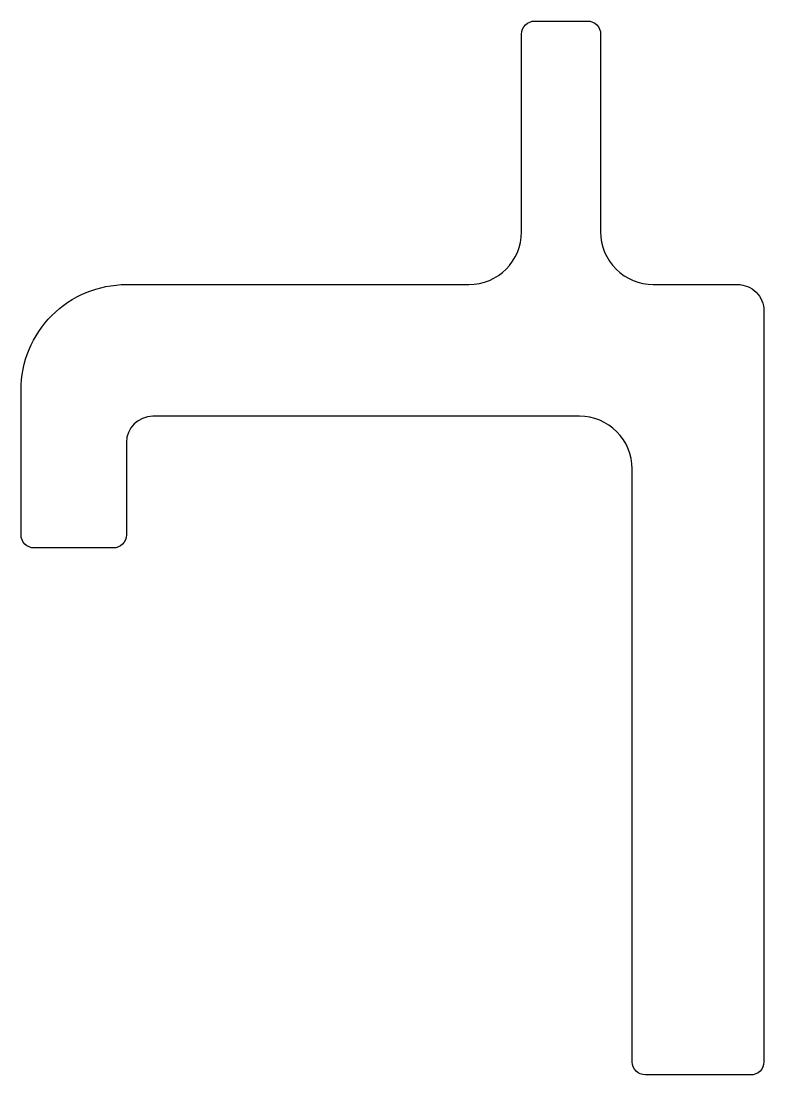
# Model space of a CAD drawing. Extents: x 12455 to 12483.2, y 625.7 to 665.7.
import ezdxf

# ---------------------------------------------------------------- set-up
doc = ezdxf.new("R2010")
doc.units = 0
doc.layers.get('0').update_dxf_attribs({"linetype": 'CONTINUOUS'})

msp = doc.modelspace()

# ---------------------------------------------------------------- linework, layer by layer
msp.add_lwpolyline([(12454.975, 646.188), (12454.975, 651.688, -0.414442), (12458.975, 655.688), (12471.975, 655.688, 0.414145), (12473.975, 657.688), (12473.975, 665.188, -0.414214), (12474.475, 665.688), (12476.475, 665.688, -0.414214), (12476.975, 665.188), (12476.975, 657.688, 0.414214), (12478.975, 655.688), (12482.175, 655.688, -0.414214), (12483.175, 654.688), (12483.175, 626.188, -0.414214), (12482.675, 625.688), (12478.675, 625.688, -0.414212), (12478.175, 626.188), (12478.175, 648.688, 0.414214), (12476.175, 650.688), (12459.975, 650.688, 0.414187), (12458.975, 649.688), (12458.975, 646.188, -0.4142), (12458.475, 645.688), (12455.475, 645.688, -0.414214), (12454.975, 646.188)], format="xyb")

doc.saveas('drawing.dxf')
